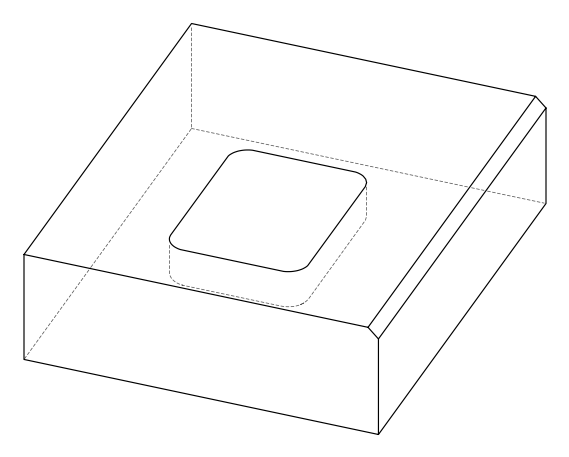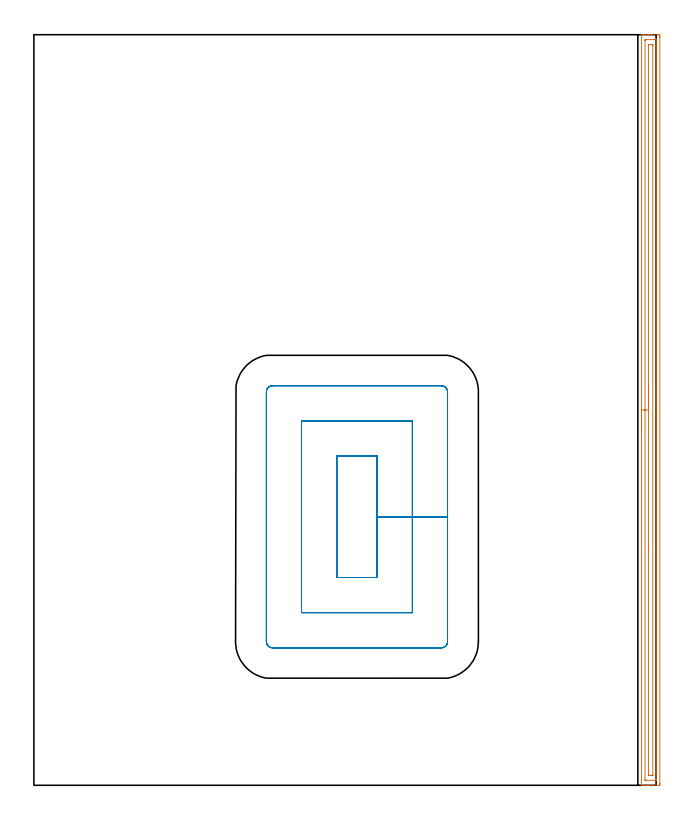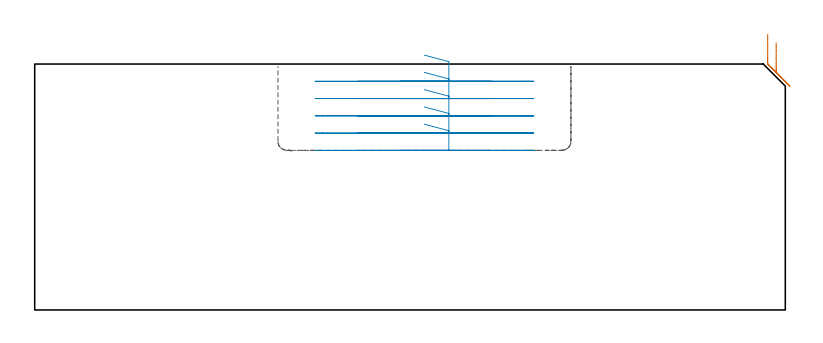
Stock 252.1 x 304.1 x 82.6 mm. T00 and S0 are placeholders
(PLAN: 2 operations, 1 tool changes, 15.8 min)
(1 AREA_MILL | FG_CHAMFER_SURFACE | UGT0205_001 | 7.5 min | 8333 mm3)
(2 MILL_RECTANGULAR_POCKET | POCKET_RECTANGULAR_STRAIGHT | NXT0201_007 | Follow Part, ap 6.25, ae 75% | 8.31 min | 367842 mm3)
(TOOL UGT0205_001 | Chamfer Mill 20 x 3 x 45 deg. | D20 FL50 Z2)
(TOOL NXT0201_007 | ENDMILL 25mm [R216.25-25050GCK54P 1620] | D25 R3 FL54 Z5)
(OP 1 AREA_MILL)
G17 G21 G94 G90
T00 M6
G54
G17 G0 G90 X246.2 Y142.05 S1061 M3
G43 Z92.6 H0
G94 G1 Y142.088 Z91.728 F250.
Y142.202 Z90.863
Y142.391 Z90.012
Y142.653 Z89.18
Y142.987 Z88.374
Y143.39 Z87.6
Y143.858 Z86.864
Y144.39 Z86.172
Y144.979 Z85.529
Y145.622 Z84.939
Y146.314 Z84.408
Y147.05 Z83.94
Y147.824 Z83.537
Y148.63 Z83.203
Y149.462 Z82.941
Y150.314 Z82.752
Y151.178 Z82.638
Y152.05 Z82.6
Y303.928
X246.203 Y304.09 Z82.588
X246.25 Y304.093 Z82.541
X246.648 Y304.1 Z82.151
X246.987 Z81.813
X247.673 Z81.122
X248.907 Z79.89
X249.455 Z79.34
X250.072 Z78.724
X252.744 Z76.053
X253.018 Y304.098 Z75.779
X253.592 Y304.093 Z75.206
X253.594 Y304.059 Z75.204
X253.599 Y303.481 Z75.201
X253.6 Y302.897 Z75.2
Y0.928
X253.599 Y0.619 Z75.201
X253.594 Y0.041 Z75.204
X253.591 Y0.008 Z75.206
X253.018 Y0. Z75.779
X249.455 Z79.34
X248.907 Z79.89
X248.564 Z80.232
X248.016 Z80.78
X247.673 Z81.122
X246.987 Z81.813
X246.648 Z82.151
X246.253 Z82.539
X246.203 Y0.01 Z82.588
X246.2 Y0.172 Z82.6
Y152.05
X247.614 Z81.186
Y301.753
X247.615 Y301.812 Z81.185
X247.62 Y301.93 Z81.18
X247.629 Y302.09 Z81.171
X247.673 Y302.093 Z81.127
X248.16 Y302.099 Z80.64
X251.723 Z77.077
X252.127 Y302.093 Z76.673
X252.178 Y302.09 Z76.622
X252.183 Y301.871 Z76.617
X252.185 Y301.753 Z76.615
X252.186 Y2.347 Z76.614
X252.185 Y2.288 Z76.615
X252.18 Y2.17 Z76.62
X252.171 Y2.01 Z76.629
X252.127 Y2.007 Z76.673
X251.64 Y2.001 Z77.16
X248.077 Z80.723
X247.673 Y2.007 Z81.127
X247.622 Y2.01 Z81.178
X247.617 Y2.229 Z81.183
X247.615 Y2.347 Z81.185
X247.614 Y152.05 Z81.186
X249.028 Z79.772
X249.029 Y299.908 Z79.771
X249.03 Y300.014 Z79.77
X249.033 Y300.067 Z79.767
X249.034 Y300.085 Z79.766
X249.072 Y300.09 Z79.728
X249.265 Y300.098 Z79.535
X250.345 Y300.099 Z78.455
X250.537 Y300.098 Z78.263
X250.665 Y300.094 Z78.135
X250.761 Y300.09 Z78.039
X250.765 Y300.049 Z78.035
X250.767 Y299.908 Z78.033
X250.771 Y299.481 Z78.029
Y4.192
X250.769 Y4.086 Z78.031
X250.767 Y4.033 Z78.033
X250.765 Y4.015 Z78.035
X250.728 Y4.01 Z78.072
X250.535 Y4.002 Z78.265
X249.455 Y4.001 Z79.345
X249.263 Y4.002 Z79.537
X249.135 Y4.006 Z79.665
X249.039 Y4.01 Z79.761
X249.035 Y4.051 Z79.765
X249.033 Y4.192 Z79.767
X249.029 Y4.619 Z79.771
X249.028 Y97.099 Z79.772
Y152.05
Y152.922 Z79.81
Y153.786 Z79.923
Y154.638 Z80.112
Y155.47 Z80.375
Y156.276 Z80.708
Y157.05 Z81.111
Y157.786 Z81.58
Y158.478 Z82.111
Y159.121 Z82.7
Y159.71 Z83.344
Y160.242 Z84.036
Y160.71 Z84.772
Y161.113 Z85.545
Y161.447 Z86.351
Y161.709 Z87.183
Y161.898 Z88.035
Y162.012 Z88.9
Y162.05 Z89.772
G0 Z92.6
M5
M2
(OP 2 MILL_RECTANGULAR_POCKET)
G17 G21 G94 G90
T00 M6
G54
G17 G0 G90 X130.858 Y84.2 S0 M3
G43 Z92.6 H1
Z85.6
G94 G1 X139.1 Z83.391 F250.
Y108.8 Z76.8
Y133.4 F500.
X122.7
Y84.2
X139.1
Y108.8
X153.35
Y147.65
X108.45
Y69.95
X153.35
Y108.8
X167.6
Y159.4
G3 X165.1 Y161.9 R2.5
G1 X96.7
G3 X94.2 Y159.4 R2.5
G1 Y58.2
G3 X96.7 Y55.7 R2.5
G1 X165.1
G3 X167.6 Y58.2 R2.5
G1 Y108.8
Y109.8
G0 X130.858 Y84.2 Z79.8
G1 X139.1 Z77.591 F250.
Y108.8 Z71.
Y133.4 F500.
X122.7
Y84.2
X139.1
Y108.8
X153.35
Y147.65
X108.45
Y69.95
X153.35
Y108.8
X167.6
Y159.4
G3 X165.1 Y161.9 R2.5
G1 X96.7
G3 X94.2 Y159.4 R2.5
G1 Y58.2
G3 X96.7 Y55.7 R2.5
G1 X165.1
G3 X167.6 Y58.2 R2.5
G1 Y108.8
Y109.8
G0 X130.858 Y84.2 Z74.
G1 X139.1 Z71.792 F250.
Y108.8 Z65.2
Y133.4 F500.
X122.7
Y84.2
X139.1
Y108.8
X153.35
Y147.65
X108.45
Y69.95
X153.35
Y108.8
X167.6
Y159.4
G3 X165.1 Y161.9 R2.5
G1 X96.7
G3 X94.2 Y159.4 R2.5
G1 Y58.2
G3 X96.7 Y55.7 R2.5
G1 X165.1
G3 X167.6 Y58.2 R2.5
G1 Y108.8
Y109.8
G0 X130.858 Y84.2 Z68.2
G1 X139.1 Z65.992 F250.
Y108.8 Z59.4
Y133.4 F500.
X122.7
Y84.2
X139.1
Y108.8
X153.35
Y147.65
X108.45
Y69.95
X153.35
Y108.8
X167.6
Y159.4
G3 X165.1 Y161.9 R2.5
G1 X96.7
G3 X94.2 Y159.4 R2.5
G1 Y58.2
G3 X96.7 Y55.7 R2.5
G1 X165.1
G3 X167.6 Y58.2 R2.5
G1 Y108.8
Y109.8
G0 X130.858 Y84.2 Z62.4
G1 X139.1 Z60.192 F250.
Y108.8 Z53.6
Y133.4 F500.
X122.7
Y84.2
X139.1
Y108.8
X153.35
Y147.65
X108.45
Y69.95
X153.35
Y108.8
X167.6
Y159.4
G3 X165.1 Y161.9 R2.5
G1 X96.7
G3 X94.2 Y159.4 R2.5
G1 Y58.2
G3 X96.7 Y55.7 R2.5
G1 X165.1
G3 X167.6 Y58.2 R2.5
G1 Y108.8
Y109.8
G0 Z92.6
M5
M2
